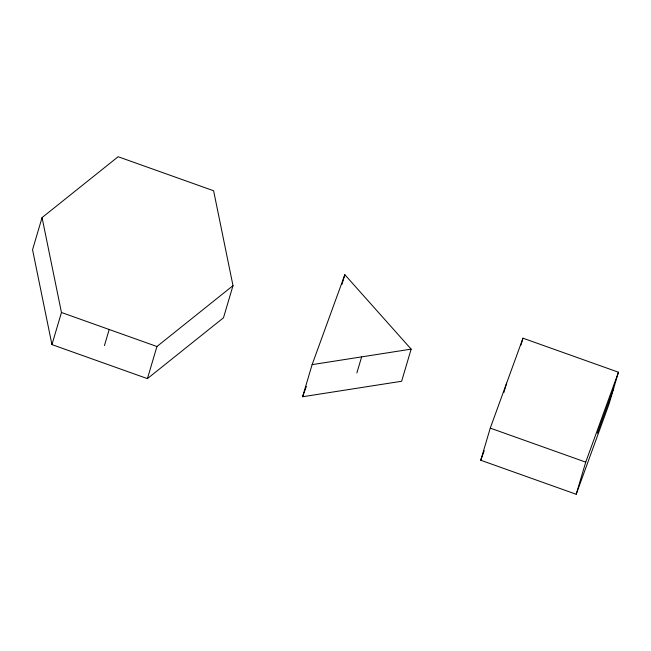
<?xml version="1.0" encoding="UTF-8"?>
<svg xmlns="http://www.w3.org/2000/svg" width="651" height="651" viewBox="0 0 651 651"><rect width="100%" height="100%" fill="white"/><g stroke="black" fill="none" stroke-linecap="round" stroke-linejoin="round"><path stroke-width="0.98" d="M42.063 217.597L32.55 249.724L51.95 344.607L147.419 378.63L223.488 317.769L233.001 285.643L213.609 190.759L118.14 156.736L42.063 217.597L61.463 312.488L51.95 344.607M104.437 345.559L109.197 329.496M147.419 378.63L156.932 346.511L233.001 285.643M302.593 396.752L312.114 364.633L344.835 274.706L411.147 349.131L401.634 381.258L302.593 396.752L306.385 386.344M341.954 284.438L344.835 274.706M356.87 372.942L361.63 356.878M480.747 460.241L490.26 428.114L522.981 338.195L618.45 372.217L608.937 404.344L576.208 494.264L480.747 460.241L484.189 450.777M503.825 392.602L506.616 383.154M520.963 345.006L522.981 338.195M576.208 494.264L585.729 462.137L618.45 372.217M597.333 433.24L613.69 388.281M312.114 364.633L411.147 349.131M490.26 428.114L585.729 462.137M61.463 312.488L156.932 346.511"/></g></svg>
